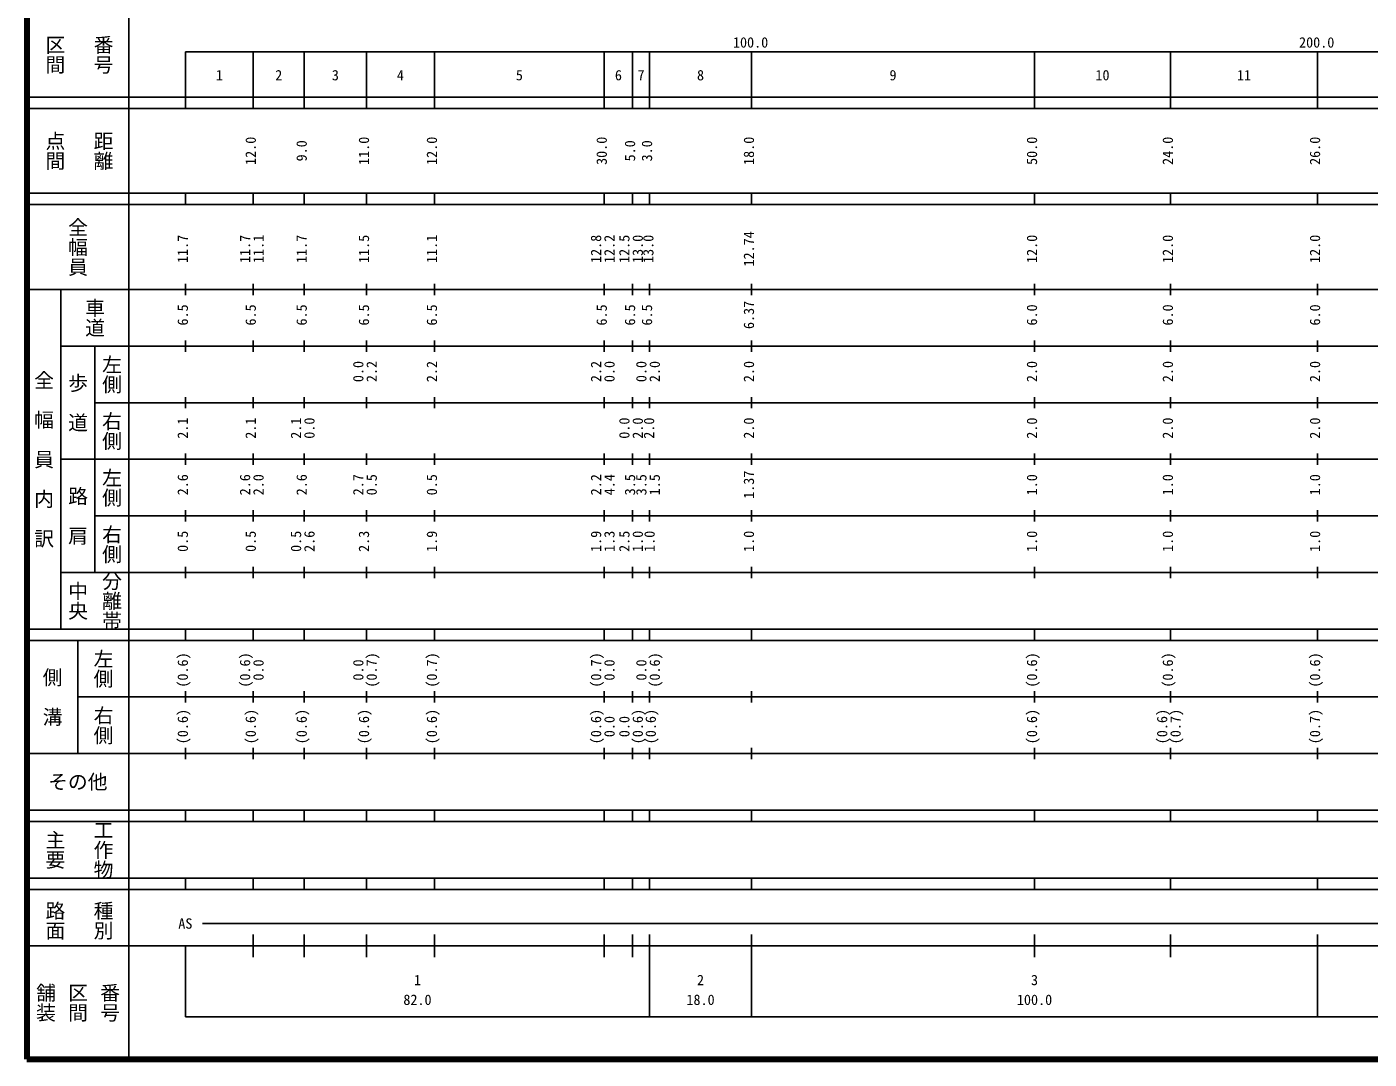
# Model space of a CAD drawing. Units: millimetres on the paper, enlarged 1000 times. Extents: x 40000 to 680000, y 20000 to 380000.
# Drawn here: x 40000 to 277110, y 20000 to 202409 of the extents above; entities that cross this region are included whole.
import ezdxf
from ezdxf.enums import TextEntityAlignment as Align

# ---------------------------------------------------------------- set-up
doc = ezdxf.new("R2010")
doc.units = ezdxf.units.MM
doc.header["$LTSCALE"] = 1000
doc.layers.add('M-TTL', color=2, linetype='Continuous', lineweight=140)
doc.layers.add('M-TTL-BAND', color=7, linetype='Continuous', lineweight=25)
doc.styles.add('@ＭＳ ゴシック', font='')
doc.styles.add('ＭＳ ゴシック', font='')
doc.styles.get('@ＭＳ ゴシック').set_extended_font_data('@MS Gothic')
doc.styles.get('ＭＳ ゴシック').set_extended_font_data('MS Gothic')

msp = doc.modelspace()

# ---------------------------------------------------------------- linework, layer by layer
at = {"layer": 'M-TTL'}
for p, q in [((40000, 380000), (40000, 20000)), ((40000, 20000), (680000, 20000))]:
    msp.add_line(p, q, dxfattribs=at)
at = {"layer": 'M-TTL-BAND'}
for p, q in [((58000, 370000), (58000, 20000)), ((68000, 198000), (579000, 198000)), ((68000, 198000), (68000, 188000)), ((80000, 188000), (80000, 198000)), ((89000, 188000), (89000, 198000)), ((100000, 188000), (100000, 198000)), ((112000, 188000), (112000, 198000)), ((142000, 188000), (142000, 198000)), ((147000, 188000), (147000, 198000)), ((150000, 188000), (150000, 198000)), ((168000, 188000), (168000, 198000)), ((218000, 188000), (218000, 198000)), ((242000, 188000), (242000, 198000)), ((268000, 188000), (268000, 198000)), ((40000, 190000), (579000, 190000)), ((40000, 188000), (579000, 188000)), ((40000, 173000), (579000, 173000)), ((40000, 171000), (579000, 171000)), ((68000, 171000), (68000, 173000)), ((80000, 171000), (80000, 173000)), ((89000, 171000), (89000, 173000)), ((100000, 171000), (100000, 173000)), ((112000, 171000), (112000, 173000)), ((142000, 171000), (142000, 173000)), ((147000, 171000), (147000, 173000)), ((150000, 171000), (150000, 173000)), ((168000, 171000), (168000, 173000)), ((218000, 171000), (218000, 173000)), ((242000, 171000), (242000, 173000)), ((268000, 171000), (268000, 173000)), ((68000, 155000), (68000, 157000)), ((80000, 155000), (80000, 157000)), ((89000, 155000), (89000, 157000)), ((100000, 155000), (100000, 157000)), ((112000, 155000), (112000, 157000)), ((142000, 155000), (142000, 157000)), ((147000, 155000), (147000, 157000)), ((150000, 155000), (150000, 157000)), ((168000, 155000), (168000, 157000)), ((218000, 155000), (218000, 157000)), ((242000, 155000), (242000, 157000)), ((268000, 155000), (268000, 157000)), ((40000, 156000), (579000, 156000)), ((46000, 96000), (46000, 156000)), ((46000, 146000), (579000, 146000)), ((52000, 146000), (52000, 106000)), ((68000, 145000), (68000, 147000)), ((80000, 145000), (80000, 147000)), ((89000, 145000), (89000, 147000)), ((100000, 145000), (100000, 147000)), ((112000, 145000), (112000, 147000)), ((142000, 145000), (142000, 147000)), ((147000, 145000), (147000, 147000)), ((150000, 145000), (150000, 147000)), ((168000, 145000), (168000, 147000)), ((218000, 145000), (218000, 147000)), ((242000, 145000), (242000, 147000)), ((268000, 145000), (268000, 147000)), ((52000, 136000), (579000, 136000)), ((68000, 135000), (68000, 137000)), ((80000, 135000), (80000, 137000)), ((89000, 135000), (89000, 137000)), ((100000, 135000), (100000, 137000)), ((112000, 135000), (112000, 137000)), ((142000, 135000), (142000, 137000)), ((147000, 135000), (147000, 137000)), ((150000, 135000), (150000, 137000)), ((168000, 135000), (168000, 137000)), ((218000, 135000), (218000, 137000)), ((242000, 135000), (242000, 137000)), ((268000, 135000), (268000, 137000)), ((46000, 126000), (579000, 126000)), ((68000, 125000), (68000, 127000)), ((80000, 125000), (80000, 127000)), ((89000, 125000), (89000, 127000)), ((100000, 125000), (100000, 127000)), ((112000, 125000), (112000, 127000)), ((142000, 125000), (142000, 127000)), ((147000, 125000), (147000, 127000)), ((150000, 125000), (150000, 127000)), ((168000, 125000), (168000, 127000)), ((218000, 125000), (218000, 127000)), ((242000, 125000), (242000, 127000)), ((268000, 125000), (268000, 127000)), ((68000, 115000), (68000, 117000)), ((80000, 115000), (80000, 117000)), ((89000, 115000), (89000, 117000)), ((100000, 115000), (100000, 117000)), ((112000, 115000), (112000, 117000)), ((142000, 115000), (142000, 117000)), ((147000, 115000), (147000, 117000)), ((150000, 115000), (150000, 117000)), ((168000, 115000), (168000, 117000)), ((218000, 115000), (218000, 117000)), ((242000, 115000), (242000, 117000)), ((268000, 115000), (268000, 117000)), ((52000, 116000), (579000, 116000)), ((68000, 105000), (68000, 107000)), ((80000, 105000), (80000, 107000)), ((89000, 105000), (89000, 107000)), ((100000, 105000), (100000, 107000)), ((112000, 105000), (112000, 107000)), ((142000, 105000), (142000, 107000)), ((147000, 105000), (147000, 107000)), ((150000, 105000), (150000, 107000)), ((168000, 105000), (168000, 107000)), ((218000, 105000), (218000, 107000)), ((242000, 105000), (242000, 107000)), ((268000, 105000), (268000, 107000)), ((46000, 106000), (579000, 106000)), ((40000, 96000), (579000, 96000)), ((68000, 94000), (68000, 96000)), ((80000, 94000), (80000, 96000)), ((89000, 94000), (89000, 96000)), ((100000, 94000), (100000, 96000)), ((112000, 94000), (112000, 96000)), ((142000, 94000), (142000, 96000)), ((147000, 94000), (147000, 96000)), ((150000, 94000), (150000, 96000)), ((168000, 94000), (168000, 96000)), ((218000, 94000), (218000, 96000)), ((242000, 94000), (242000, 96000)), ((268000, 94000), (268000, 96000)), ((40000, 94000), (579000, 94000)), ((49000, 94000), (49000, 74000)), ((49000, 84000), (579000, 84000)), ((68000, 83000), (68000, 85000)), ((80000, 83000), (80000, 85000)), ((89000, 83000), (89000, 85000)), ((100000, 83000), (100000, 85000)), ((112000, 83000), (112000, 85000)), ((142000, 83000), (142000, 85000)), ((147000, 83000), (147000, 85000)), ((150000, 83000), (150000, 85000)), ((168000, 83000), (168000, 85000)), ((218000, 83000), (218000, 85000)), ((242000, 83000), (242000, 85000)), ((268000, 83000), (268000, 85000)), ((40000, 74000), (579000, 74000)), ((68000, 73000), (68000, 75000)), ((80000, 73000), (80000, 75000)), ((89000, 73000), (89000, 75000)), ((100000, 73000), (100000, 75000)), ((112000, 73000), (112000, 75000)), ((142000, 73000), (142000, 75000)), ((147000, 73000), (147000, 75000)), ((150000, 73000), (150000, 75000)), ((168000, 73000), (168000, 75000)), ((218000, 73000), (218000, 75000)), ((242000, 73000), (242000, 75000)), ((268000, 73000), (268000, 75000)), ((40000, 64000), (579000, 64000)), ((40000, 62000), (579000, 62000)), ((68000, 62000), (68000, 64000)), ((80000, 62000), (80000, 64000)), ((89000, 62000), (89000, 64000)), ((100000, 62000), (100000, 64000)), ((112000, 62000), (112000, 64000)), ((142000, 62000), (142000, 64000)), ((147000, 62000), (147000, 64000)), ((150000, 62000), (150000, 64000)), ((168000, 62000), (168000, 64000)), ((218000, 62000), (218000, 64000)), ((242000, 62000), (242000, 64000)), ((268000, 62000), (268000, 64000)), ((40000, 52000), (579000, 52000)), ((40000, 50000), (579000, 50000)), ((68000, 50000), (68000, 52000)), ((80000, 50000), (80000, 52000)), ((89000, 50000), (89000, 52000)), ((100000, 50000), (100000, 52000)), ((112000, 50000), (112000, 52000)), ((142000, 50000), (142000, 52000)), ((147000, 50000), (147000, 52000)), ((150000, 50000), (150000, 52000)), ((168000, 50000), (168000, 52000)), ((218000, 50000), (218000, 52000)), ((242000, 50000), (242000, 52000)), ((268000, 50000), (268000, 52000)), ((71000, 44000), (565000, 44000)), ((80000, 38000), (80000, 42000)), ((89000, 38000), (89000, 42000)), ((100000, 38000), (100000, 42000)), ((112000, 38000), (112000, 42000)), ((142000, 38000), (142000, 42000)), ((147000, 38000), (147000, 42000)), ((150000, 27500), (150000, 42000)), ((168000, 27500), (168000, 42000)), ((218000, 38000), (218000, 42000)), ((242000, 38000), (242000, 42000)), ((268000, 27500), (268000, 42000)), ((40000, 40000), (579000, 40000)), ((68000, 40000), (68000, 27500)), ((68000, 27500), (579000, 27500))]:
    msp.add_line(p, q, dxfattribs=at)

# ---------------------------------------------------------------- texts
at = {"layer": 'M-TTL-BAND', "style": '@ＭＳ ゴシック'}
for s, p in [('区間', (45000, 197500)), ('番号', (53500, 197500)), ('点間', (45000, 180500)), ('距離', (53500, 180500)), ('全幅員', (49000, 163500)), ('車道', (52000, 151000)), ('左側', (55000, 141000)), ('全\u3000幅\u3000員\u3000内\u3000訳', (43000, 126000)), ('歩\u3000道', (49000, 136000)), ('右側', (55000, 131000)), ('左側', (55000, 121000)), ('路\u3000肩', (49000, 116000)), ('右側', (55000, 111000)), ('中央', (49000, 101000)), ('分離帯', (55000, 101000)), ('左側', (53500, 89000)), ('側\u3000溝', (44500, 84000)), ('右側', (53500, 79000)), ('工作物', (53500, 57000)), ('主要', (45000, 57000)), ('路面', (45000, 44500)), ('種別', (53500, 44500)), ('舗装', (43333, 30000)), ('番号', (54667, 30000)), ('区間', (49000, 30000))]:
    msp.add_text(s, height=2566, rotation=270, dxfattribs=at).set_placement(p, align=Align.MIDDLE_CENTER)
at = {"layer": 'M-TTL-BAND', "style": 'ＭＳ ゴシック'}
for s, p in [('100.0', (167844, 198195)), ('200.0', (267844, 198195)), ('1', (74000, 192405)), ('2', (84500, 192405)), ('3', (94500, 192405)), ('4', (106000, 192405)), ('5', (127000, 192405)), ('6', (144500, 192405)), ('7', (148500, 192405)), ('8', (159000, 192405)), ('9', (193000, 192405)), ('10', (230000, 192405)), ('11', (255000, 192405)), ('AS', (68000, 42500)), ('1', (109000, 32523)), ('2', (159000, 32523)), ('3', (218000, 32523)), ('82.0', (109000, 29033)), ('18.0', (159000, 29033)), ('100.0', (218000, 29033))]:
    msp.add_text(s, height=1833, dxfattribs=at).set_placement(p, align=Align.BOTTOM_CENTER)
for s, p in [('12.0', (81000, 180500)), ('11.0', (101000, 180500)), ('12.0', (113000, 180500)), ('30.0', (143000, 180500)), ('18.0', (169000, 180500)), ('50.0', (219000, 180500)), ('24.0', (243000, 180500)), ('26.0', (269000, 180500)), ('9.0', (90000, 180500)), ('5.0', (148000, 180500)), ('3.0', (151000, 180500)), ('12.74', (169000, 163174)), ('11.7', (69000, 163174)), ('11.7', (80000, 163174)), ('11.1', (82370, 163174)), ('11.7', (90000, 163174)), ('11.5', (101000, 163174)), ('11.1', (113000, 163174)), ('12.8', (142000, 163174)), ('12.2', (144370, 163174)), ('12.5', (147000, 163174)), ('13.0', (149370, 163174)), ('13.0', (151235, 163174)), ('12.0', (219000, 163174)), ('12.0', (243000, 163174)), ('12.0', (269000, 163174)), ('6.5', (69000, 151500)), ('6.5', (81000, 151500)), ('6.5', (90000, 151500)), ('6.5', (101000, 151500)), ('6.5', (113000, 151500)), ('6.5', (143000, 151500)), ('6.5', (148000, 151500)), ('6.5', (151000, 151500)), ('6.37', (169000, 151500)), ('6.0', (219000, 151500)), ('6.0', (243000, 151500)), ('6.0', (269000, 151500)), ('0.0', (100000, 141500)), ('2.2', (102370, 141500)), ('2.2', (113000, 141500)), ('2.2', (142000, 141500)), ('0.0', (144370, 141500)), ('0.0', (150000, 141500)), ('2.0', (152370, 141500)), ('2.0', (169000, 141500)), ('2.0', (219000, 141500)), ('2.0', (243000, 141500)), ('2.0', (269000, 141500)), ('2.1', (69000, 131500)), ('2.1', (81000, 131500)), ('2.1', (89000, 131500)), ('0.0', (91370, 131500)), ('0.0', (147000, 131500)), ('2.0', (149370, 131500)), ('2.0', (151363, 131500)), ('2.0', (169000, 131500)), ('2.0', (219000, 131500)), ('2.0', (243000, 131500)), ('2.0', (269000, 131500)), ('1.37', (169000, 121500)), ('2.6', (69000, 121500)), ('2.6', (80000, 121500)), ('2.0', (82370, 121500)), ('2.6', (90000, 121500)), ('2.7', (100000, 121500)), ('0.5', (102370, 121500)), ('0.5', (113000, 121500)), ('2.2', (142000, 121500)), ('4.4', (144370, 121500)), ('3.5', (148000, 121500)), ('3.5', (150000, 121500)), ('1.5', (152370, 121500)), ('1.0', (219000, 121500)), ('1.0', (243000, 121500)), ('1.0', (269000, 121500)), ('0.5', (69000, 111500)), ('0.5', (81000, 111500)), ('0.5', (89000, 111500)), ('2.6', (91370, 111500)), ('2.3', (101000, 111500)), ('1.9', (113000, 111500)), ('1.9', (142000, 111500)), ('1.3', (144370, 111500)), ('2.5', (147000, 111500)), ('1.0', (149370, 111500)), ('1.0', (151452, 111500)), ('1.0', (169000, 111500)), ('1.0', (219000, 111500)), ('1.0', (243000, 111500)), ('1.0', (269000, 111500)), ('(0.6)', (69000, 88764)), ('(0.6)', (80000, 88764)), ('0.0', (82370, 88764)), ('0.0', (100000, 88764)), ('(0.7)', (102370, 88764)), ('(0.7)', (113000, 88764)), ('(0.7)', (142000, 88764)), ('0.0', (144370, 88764)), ('0.0', (150000, 88764)), ('(0.6)', (152370, 88764)), ('(0.6)', (219000, 88764)), ('(0.6)', (243000, 88764)), ('(0.6)', (269000, 88764)), ('(0.6)', (69000, 78764)), ('(0.6)', (81000, 78764)), ('(0.6)', (90000, 78764)), ('(0.6)', (101000, 78764)), ('(0.6)', (113000, 78764)), ('(0.6)', (142000, 78764)), ('(0.6)', (149370, 78764)), ('(0.6)', (151661, 78764)), ('(0.6)', (219000, 78764)), ('(0.6)', (242000, 78764)), ('(0.7)', (244370, 78764)), ('(0.7)', (269000, 78764)), ('0.0', (144370, 78764)), ('0.0', (147000, 78764))]:
    msp.add_text(s, height=1833, rotation=90, dxfattribs=at).set_placement(p, align=Align.BOTTOM_CENTER)
msp.add_text('その他', height=2566, dxfattribs=at).set_placement((49000, 69000), align=Align.MIDDLE_CENTER)

doc.saveas('drawing.dxf')
